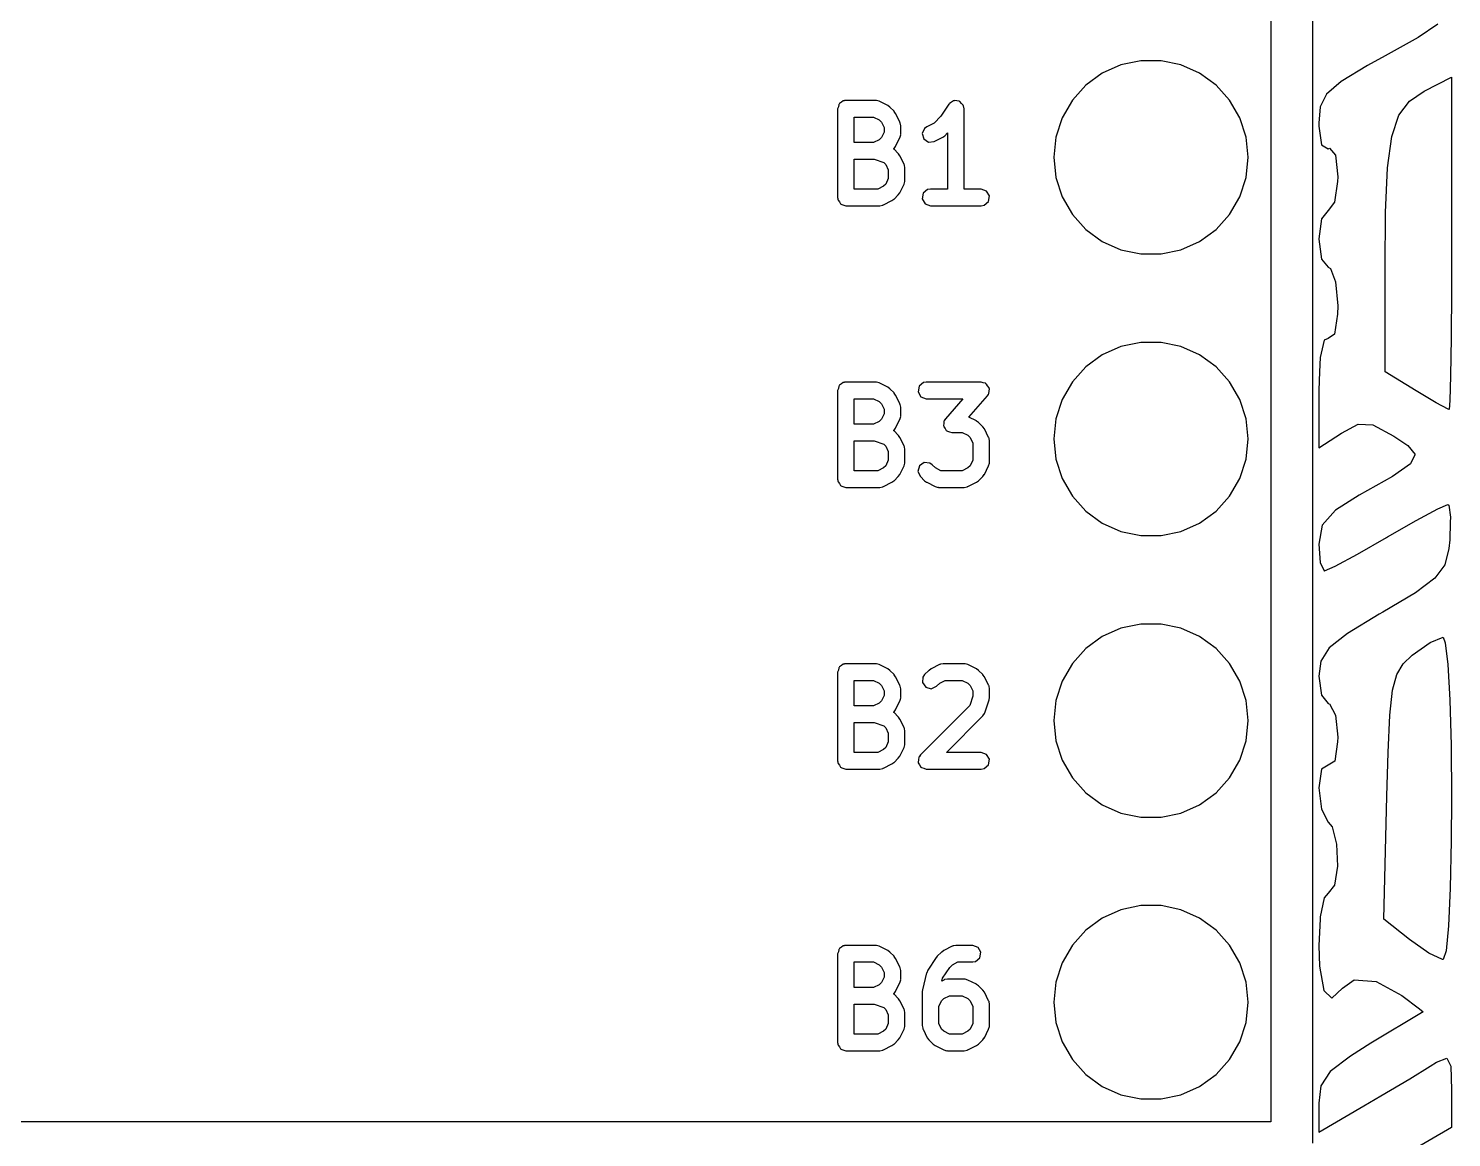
# Model space of a CAD drawing. Header units: millimetres. Extents: x 48 to 497, y 27 to 150.
# Drawn here: x 73.86 to 86.69, y 102.99 to 112.99 of the extents above; entities that cross this region are included whole.
import ezdxf

# ---------------------------------------------------------------- set-up
doc = ezdxf.new("R2010")
doc.units = ezdxf.units.MM
doc.layers.add('BLACK', color=20, linetype='Continuous')

msp = doc.modelspace()

# ---------------------------------------------------------------- linework, layer by layer
at = {"layer": 'BLACK', "linetype": 'Continuous'}
for p, q in [((85.436, 102.938), (85.436, 135.958)), ((85.055, 135.767), (85.055, 103.128)), ((86.563, 113.029), (86.385, 112.909)), ((86.385, 112.909), (86.087, 112.743)), ((83.705, 112.661), (83.537, 112.587)), ((83.884, 112.699), (83.705, 112.661)), ((84.067, 112.699), (83.884, 112.699)), ((84.246, 112.661), (84.067, 112.699)), ((84.414, 112.587), (84.246, 112.661)), ((85.928, 112.656), (85.689, 112.512)), ((86.087, 112.743), (85.928, 112.656)), ((83.537, 112.587), (83.389, 112.479)), ((84.562, 112.479), (84.414, 112.587)), ((85.689, 112.512), (85.557, 112.398)), ((86.44, 112.424), (86.685, 112.55)), ((86.685, 112.55), (86.685, 111.052)), ((83.389, 112.479), (83.267, 112.343)), ((84.685, 112.343), (84.562, 112.479)), ((85.557, 112.398), (85.501, 112.283)), ((86.307, 112.334), (86.44, 112.424)), ((81.158, 112.284), (81.151, 112.266)), ((81.151, 112.266), (81.151, 111.466)), ((81.161, 112.303), (81.158, 112.284)), ((81.166, 112.308), (81.161, 112.303)), ((81.169, 112.314), (81.166, 112.308)), ((81.186, 112.324), (81.169, 112.314)), ((81.2, 112.336), (81.186, 112.324)), ((81.21, 112.338), (81.2, 112.336)), ((81.213, 112.34), (81.21, 112.338)), ((81.216, 112.339), (81.213, 112.34)), ((81.226, 112.341), (81.216, 112.339)), ((81.493, 112.341), (81.226, 112.341)), ((81.497, 112.339), (81.493, 112.341)), ((81.501, 112.34), (81.497, 112.339)), ((81.526, 112.333), (81.501, 112.34)), ((81.603, 112.295), (81.526, 112.333)), ((81.604, 112.294), (81.603, 112.295)), ((81.622, 112.281), (81.604, 112.294)), ((81.66, 112.243), (81.622, 112.281)), ((82.154, 112.307), (82.082, 112.199)), ((82.158, 112.31), (82.154, 112.307)), ((82.159, 112.314), (82.158, 112.31)), ((82.178, 112.325), (82.159, 112.314)), ((82.196, 112.338), (82.178, 112.325)), ((82.2, 112.338), (82.196, 112.338)), ((82.204, 112.34), (82.2, 112.338)), ((82.225, 112.336), (82.204, 112.34)), ((82.247, 112.334), (82.225, 112.336)), ((82.25, 112.332), (82.247, 112.334)), ((82.254, 112.331), (82.25, 112.332)), ((82.268, 112.314), (82.254, 112.331)), ((82.284, 112.299), (82.268, 112.314)), ((82.284, 112.295), (82.284, 112.299)), ((82.287, 112.291), (82.284, 112.295)), ((82.292, 112.266), (82.287, 112.291)), ((82.292, 111.541), (82.292, 112.266)), ((83.267, 112.343), (83.175, 112.184)), ((84.776, 112.184), (84.685, 112.343)), ((85.501, 112.283), (85.489, 112.135)), ((86.211, 112.207), (86.307, 112.334)), ((81.301, 111.96), (81.301, 112.191)), ((81.301, 112.191), (81.475, 112.191)), ((81.475, 112.191), (81.525, 112.166)), ((81.525, 112.166), (81.545, 112.145)), ((81.545, 112.145), (81.57, 112.096)), ((81.661, 112.241), (81.66, 112.243)), ((81.674, 112.223), (81.661, 112.241)), ((81.712, 112.147), (81.674, 112.223)), ((81.713, 112.143), (81.712, 112.147)), ((81.716, 112.139), (81.713, 112.143)), ((81.72, 112.113), (81.716, 112.139)), ((82.02, 112.137), (81.954, 112.104)), ((82.082, 112.199), (82.02, 112.137)), ((83.175, 112.184), (83.118, 112.01)), ((84.833, 112.01), (84.776, 112.184)), ((85.489, 112.135), (85.489, 112.11)), ((86.147, 112.015), (86.211, 112.207)), ((81.545, 112.005), (81.525, 111.985)), ((81.57, 112.055), (81.545, 112.005)), ((81.57, 112.096), (81.57, 112.055)), ((81.674, 111.928), (81.712, 112.004)), ((81.712, 112.004), (81.72, 112.029)), ((81.719, 112.033), (81.72, 112.037)), ((81.72, 112.029), (81.719, 112.033)), ((81.72, 112.037), (81.72, 112.113)), ((81.934, 112.089), (81.913, 112.042)), ((81.913, 112.042), (81.928, 111.993)), ((81.954, 112.104), (81.934, 112.089)), ((82.022, 111.97), (82.098, 112.008)), ((82.098, 112.008), (82.116, 112.022)), ((82.116, 112.022), (82.117, 112.022)), ((82.117, 112.022), (82.142, 112.047)), ((82.142, 112.047), (82.142, 111.541)), ((83.118, 112.01), (83.099, 111.828)), ((84.852, 111.828), (84.833, 112.01)), ((85.489, 112.11), (85.514, 111.939)), ((86.109, 111.732), (86.147, 112.015)), ((81.475, 111.96), (81.301, 111.96)), ((81.525, 111.985), (81.475, 111.96)), ((81.655, 111.903), (81.66, 111.908)), ((81.66, 111.9), (81.655, 111.903)), ((81.66, 111.908), (81.673, 111.926)), ((81.698, 111.862), (81.66, 111.9)), ((81.673, 111.926), (81.674, 111.928)), ((81.928, 111.993), (81.971, 111.964)), ((81.971, 111.964), (82.022, 111.97)), ((85.514, 111.939), (85.574, 111.905)), ((85.574, 111.905), (85.585, 111.91)), ((85.585, 111.91), (85.639, 111.848)), ((81.301, 111.541), (81.301, 111.81)), ((81.301, 111.81), (81.481, 111.81)), ((81.481, 111.81), (81.567, 111.781)), ((81.567, 111.781), (81.584, 111.764)), ((81.584, 111.764), (81.608, 111.715)), ((81.699, 111.86), (81.698, 111.862)), ((81.712, 111.842), (81.699, 111.86)), ((81.75, 111.766), (81.712, 111.842)), ((81.751, 111.762), (81.75, 111.766)), ((81.754, 111.758), (81.751, 111.762)), ((81.758, 111.732), (81.754, 111.758)), ((83.099, 111.828), (83.118, 111.646)), ((84.833, 111.646), (84.852, 111.828)), ((85.639, 111.848), (85.659, 111.653)), ((81.608, 111.636), (81.584, 111.586)), ((81.608, 111.715), (81.608, 111.636)), ((81.757, 111.614), (81.758, 111.618)), ((81.758, 111.61), (81.757, 111.614)), ((81.758, 111.618), (81.758, 111.732)), ((83.118, 111.646), (83.175, 111.471)), ((84.776, 111.471), (84.833, 111.646)), ((85.659, 111.653), (85.658, 111.609)), ((86.091, 111.329), (86.109, 111.732)), ((81.513, 111.541), (81.301, 111.541)), ((81.563, 111.566), (81.513, 111.541)), ((81.584, 111.586), (81.563, 111.566)), ((81.66, 111.451), (81.698, 111.489)), ((81.698, 111.489), (81.711, 111.507)), ((81.711, 111.507), (81.712, 111.508)), ((81.712, 111.508), (81.75, 111.585)), ((81.75, 111.585), (81.758, 111.61)), ((81.923, 111.503), (81.914, 111.453)), ((81.962, 111.536), (81.923, 111.503)), ((81.988, 111.541), (81.962, 111.536)), ((82.142, 111.541), (81.988, 111.541)), ((82.445, 111.541), (82.292, 111.541)), ((82.493, 111.523), (82.445, 111.541)), ((82.519, 111.479), (82.493, 111.523)), ((85.658, 111.609), (85.63, 111.424)), ((81.151, 111.466), (81.153, 111.456)), ((81.153, 111.456), (81.152, 111.453)), ((81.152, 111.453), (81.154, 111.45)), ((81.154, 111.45), (81.156, 111.44)), ((81.156, 111.44), (81.168, 111.425)), ((81.168, 111.425), (81.178, 111.408)), ((81.178, 111.408), (81.184, 111.406)), ((81.184, 111.406), (81.189, 111.401)), ((81.189, 111.401), (81.208, 111.397)), ((81.208, 111.397), (81.226, 111.391)), ((81.226, 111.391), (81.531, 111.391)), ((81.531, 111.391), (81.557, 111.395)), ((81.557, 111.395), (81.56, 111.398)), ((81.56, 111.398), (81.564, 111.399)), ((81.564, 111.399), (81.641, 111.437)), ((81.641, 111.437), (81.659, 111.45)), ((81.659, 111.45), (81.66, 111.451)), ((81.914, 111.453), (81.94, 111.408)), ((81.94, 111.408), (81.988, 111.391)), ((81.988, 111.391), (82.445, 111.391)), ((82.445, 111.391), (82.471, 111.395)), ((82.471, 111.395), (82.51, 111.428)), ((82.51, 111.428), (82.519, 111.479)), ((83.175, 111.471), (83.267, 111.313)), ((84.685, 111.313), (84.776, 111.471)), ((85.63, 111.424), (85.574, 111.349)), ((83.267, 111.313), (83.389, 111.177)), ((84.562, 111.177), (84.685, 111.313)), ((85.513, 111.272), (85.488, 111.092)), ((85.573, 111.349), (85.513, 111.272)), ((85.574, 111.349), (85.573, 111.349)), ((86.087, 110.824), (86.091, 111.329)), ((83.389, 111.177), (83.537, 111.069)), ((84.414, 111.069), (84.562, 111.177)), ((83.537, 111.069), (83.705, 110.994)), ((83.705, 110.994), (83.884, 110.956)), ((84.067, 110.956), (84.246, 110.994)), ((84.246, 110.994), (84.414, 111.069)), ((85.488, 111.092), (85.488, 111.089)), ((85.488, 111.089), (85.514, 110.91)), ((86.685, 111.052), (86.685, 111.049)), ((86.685, 111.049), (86.685, 110.629)), ((83.884, 110.956), (84.067, 110.956)), ((85.514, 110.91), (85.574, 110.836)), ((85.574, 110.836), (85.594, 110.826)), ((85.594, 110.826), (85.64, 110.705)), ((86.087, 109.892), (86.087, 110.824)), ((85.64, 110.705), (85.659, 110.488)), ((86.685, 110.629), (86.682, 110.199)), ((85.659, 110.488), (85.658, 110.413)), ((85.658, 110.413), (85.63, 110.233)), ((85.63, 110.233), (85.574, 110.194)), ((83.705, 110.121), (83.537, 110.047)), ((83.884, 110.159), (83.705, 110.121)), ((84.067, 110.159), (83.884, 110.159)), ((84.246, 110.121), (84.067, 110.159)), ((84.414, 110.047), (84.246, 110.121)), ((85.536, 110.178), (85.501, 110.022)), ((85.574, 110.194), (85.536, 110.178)), ((86.682, 110.199), (86.677, 109.858)), ((83.537, 110.047), (83.389, 109.939)), ((84.562, 109.939), (84.414, 110.047)), ((85.501, 110.022), (85.495, 109.892)), ((83.389, 109.939), (83.267, 109.803)), ((84.685, 109.803), (84.562, 109.939)), ((85.495, 109.892), (85.488, 109.727)), ((86.365, 109.723), (86.087, 109.892)), ((86.677, 109.858), (86.671, 109.634)), ((81.158, 109.744), (81.151, 109.726)), ((81.151, 109.726), (81.151, 108.926)), ((81.161, 109.763), (81.158, 109.744)), ((81.166, 109.768), (81.161, 109.763)), ((81.169, 109.774), (81.166, 109.768)), ((81.186, 109.784), (81.169, 109.774)), ((81.2, 109.796), (81.186, 109.784)), ((81.21, 109.798), (81.2, 109.796)), ((81.213, 109.8), (81.21, 109.798)), ((81.216, 109.799), (81.213, 109.8)), ((81.226, 109.801), (81.216, 109.799)), ((81.493, 109.801), (81.226, 109.801)), ((81.497, 109.799), (81.493, 109.801)), ((81.501, 109.8), (81.497, 109.799)), ((81.526, 109.793), (81.501, 109.8)), ((81.603, 109.755), (81.526, 109.793)), ((81.604, 109.754), (81.603, 109.755)), ((81.622, 109.741), (81.604, 109.754)), ((81.66, 109.703), (81.622, 109.741)), ((81.661, 109.701), (81.66, 109.703)), ((81.674, 109.683), (81.661, 109.701)), ((81.885, 109.763), (81.876, 109.713)), ((81.876, 109.713), (81.902, 109.668)), ((81.924, 109.796), (81.885, 109.763)), ((81.95, 109.801), (81.924, 109.796)), ((82.445, 109.801), (81.95, 109.801)), ((82.464, 109.794), (82.445, 109.801)), ((82.484, 109.79), (82.464, 109.794)), ((82.488, 109.785), (82.484, 109.79)), ((82.493, 109.783), (82.488, 109.785)), ((82.503, 109.766), (82.493, 109.783)), ((82.516, 109.75), (82.503, 109.766)), ((82.507, 109.686), (82.51, 109.688)), ((82.51, 109.688), (82.511, 109.691)), ((82.511, 109.691), (82.515, 109.699)), ((82.515, 109.699), (82.516, 109.719)), ((82.516, 109.744), (82.516, 109.75)), ((82.519, 109.739), (82.516, 109.744)), ((82.516, 109.719), (82.519, 109.739)), ((83.267, 109.803), (83.175, 109.644)), ((84.776, 109.644), (84.685, 109.803)), ((85.488, 109.727), (85.488, 109.207)), ((86.548, 109.614), (86.365, 109.723)), ((81.301, 109.42), (81.301, 109.651)), ((81.301, 109.651), (81.475, 109.651)), ((81.475, 109.651), (81.525, 109.626)), ((81.525, 109.626), (81.545, 109.605)), ((81.545, 109.605), (81.57, 109.556)), ((81.712, 109.607), (81.674, 109.683)), ((81.713, 109.603), (81.712, 109.607)), ((81.716, 109.599), (81.713, 109.603)), ((81.72, 109.573), (81.716, 109.599)), ((81.72, 109.497), (81.72, 109.573)), ((81.902, 109.668), (81.95, 109.651)), ((81.95, 109.651), (82.28, 109.651)), ((82.28, 109.651), (82.122, 109.47)), ((82.334, 109.484), (82.502, 109.676)), ((82.502, 109.676), (82.507, 109.686)), ((83.175, 109.644), (83.118, 109.47)), ((84.833, 109.47), (84.776, 109.644)), ((86.656, 109.556), (86.548, 109.614)), ((86.671, 109.634), (86.664, 109.553)), ((81.525, 109.445), (81.475, 109.42)), ((81.545, 109.465), (81.525, 109.445)), ((81.57, 109.515), (81.545, 109.465)), ((81.57, 109.556), (81.57, 109.515)), ((81.674, 109.388), (81.712, 109.464)), ((81.712, 109.464), (81.72, 109.489)), ((81.719, 109.493), (81.72, 109.497)), ((81.72, 109.489), (81.719, 109.493)), ((82.109, 109.448), (82.108, 109.428)), ((82.113, 109.455), (82.109, 109.448)), ((82.114, 109.459), (82.113, 109.455)), ((82.116, 109.461), (82.114, 109.459)), ((82.122, 109.47), (82.116, 109.461)), ((82.403, 109.45), (82.334, 109.484)), ((82.404, 109.449), (82.403, 109.45)), ((82.422, 109.436), (82.404, 109.449)), ((82.46, 109.398), (82.422, 109.436)), ((83.118, 109.47), (83.099, 109.288)), ((84.852, 109.288), (84.833, 109.47)), ((86.664, 109.553), (86.656, 109.556)), ((81.475, 109.42), (81.301, 109.42)), ((81.655, 109.363), (81.66, 109.368)), ((81.66, 109.36), (81.655, 109.363)), ((81.66, 109.368), (81.673, 109.386)), ((81.698, 109.322), (81.66, 109.36)), ((81.673, 109.386), (81.674, 109.388)), ((81.699, 109.32), (81.698, 109.322)), ((81.712, 109.302), (81.699, 109.32)), ((82.108, 109.428), (82.105, 109.408)), ((82.105, 109.408), (82.108, 109.403)), ((82.108, 109.403), (82.108, 109.397)), ((82.108, 109.397), (82.12, 109.381)), ((82.12, 109.381), (82.13, 109.364)), ((82.13, 109.364), (82.136, 109.362)), ((82.136, 109.362), (82.14, 109.357)), ((82.14, 109.357), (82.16, 109.353)), ((82.16, 109.353), (82.179, 109.346)), ((82.179, 109.346), (82.275, 109.346)), ((82.275, 109.346), (82.325, 109.321)), ((82.325, 109.321), (82.345, 109.3)), ((82.461, 109.396), (82.46, 109.398)), ((82.474, 109.378), (82.461, 109.396)), ((82.512, 109.302), (82.474, 109.378)), ((85.488, 109.207), (85.693, 109.341)), ((85.693, 109.341), (85.845, 109.422)), ((85.845, 109.422), (85.976, 109.414)), ((85.976, 109.414), (86.166, 109.313)), ((86.166, 109.313), (86.292, 109.23)), ((81.301, 109.001), (81.301, 109.27)), ((81.301, 109.27), (81.481, 109.27)), ((81.481, 109.27), (81.567, 109.241)), ((81.567, 109.241), (81.584, 109.224)), ((81.584, 109.224), (81.608, 109.175)), ((81.608, 109.175), (81.608, 109.096)), ((81.75, 109.226), (81.712, 109.302)), ((81.751, 109.222), (81.75, 109.226)), ((81.754, 109.218), (81.751, 109.222)), ((81.758, 109.192), (81.754, 109.218)), ((81.758, 109.078), (81.758, 109.192)), ((82.345, 109.3), (82.37, 109.251)), ((82.37, 109.251), (82.37, 109.096)), ((82.513, 109.298), (82.512, 109.302)), ((82.516, 109.294), (82.513, 109.298)), ((82.52, 109.269), (82.516, 109.294)), ((82.52, 109.078), (82.52, 109.269)), ((83.099, 109.288), (83.118, 109.106)), ((84.833, 109.106), (84.852, 109.288)), ((86.292, 109.23), (86.357, 109.149)), ((81.608, 109.096), (81.584, 109.046)), ((81.75, 109.045), (81.758, 109.07)), ((81.757, 109.074), (81.758, 109.078)), ((81.758, 109.07), (81.757, 109.074)), ((81.931, 109.074), (81.889, 109.045)), ((81.982, 109.07), (81.931, 109.074)), ((82.003, 109.055), (81.982, 109.07)), ((82.032, 109.026), (82.003, 109.055)), ((82.37, 109.096), (82.345, 109.046)), ((82.512, 109.045), (82.52, 109.07)), ((82.519, 109.074), (82.52, 109.078)), ((82.52, 109.07), (82.519, 109.074)), ((83.118, 109.106), (83.175, 108.931)), ((84.776, 108.931), (84.833, 109.106)), ((86.315, 109.064), (86.152, 108.95)), ((86.355, 109.144), (86.315, 109.064)), ((86.357, 109.149), (86.355, 109.144)), ((81.151, 108.926), (81.153, 108.916)), ((81.513, 109.001), (81.301, 109.001)), ((81.563, 109.026), (81.513, 109.001)), ((81.584, 109.046), (81.563, 109.026)), ((81.66, 108.911), (81.698, 108.949)), ((81.698, 108.949), (81.711, 108.967)), ((81.711, 108.967), (81.712, 108.968)), ((81.712, 108.968), (81.75, 109.045)), ((81.889, 109.045), (81.875, 108.995)), ((81.875, 108.995), (81.897, 108.949)), ((81.897, 108.949), (81.935, 108.911)), ((82.082, 109.001), (82.032, 109.026)), ((82.275, 109.001), (82.082, 109.001)), ((82.325, 109.026), (82.275, 109.001)), ((82.345, 109.046), (82.325, 109.026)), ((82.422, 108.911), (82.46, 108.949)), ((82.46, 108.949), (82.473, 108.967)), ((82.473, 108.967), (82.474, 108.968)), ((82.474, 108.968), (82.512, 109.045)), ((83.175, 108.931), (83.267, 108.773)), ((84.685, 108.773), (84.776, 108.931)), ((86.152, 108.95), (85.852, 108.78)), ((81.153, 108.916), (81.152, 108.913)), ((81.152, 108.913), (81.154, 108.91)), ((81.154, 108.91), (81.156, 108.9)), ((81.156, 108.9), (81.168, 108.885)), ((81.168, 108.885), (81.178, 108.868)), ((81.178, 108.868), (81.184, 108.866)), ((81.184, 108.866), (81.189, 108.861)), ((81.189, 108.861), (81.208, 108.857)), ((81.208, 108.857), (81.226, 108.851)), ((81.226, 108.851), (81.531, 108.851)), ((81.531, 108.851), (81.557, 108.855)), ((81.557, 108.855), (81.56, 108.858)), ((81.56, 108.858), (81.564, 108.859)), ((81.564, 108.859), (81.641, 108.897)), ((81.641, 108.897), (81.659, 108.91)), ((81.659, 108.91), (81.66, 108.911)), ((81.935, 108.911), (81.953, 108.898)), ((81.953, 108.898), (81.954, 108.897)), ((81.954, 108.897), (82.031, 108.859)), ((82.031, 108.859), (82.056, 108.851)), ((82.056, 108.851), (82.06, 108.852)), ((82.06, 108.852), (82.064, 108.851)), ((82.064, 108.851), (82.293, 108.851)), ((82.293, 108.851), (82.318, 108.855)), ((82.318, 108.855), (82.322, 108.858)), ((82.322, 108.858), (82.326, 108.859)), ((82.326, 108.859), (82.403, 108.897)), ((82.403, 108.897), (82.421, 108.91)), ((82.421, 108.91), (82.422, 108.911)), ((83.267, 108.773), (83.389, 108.637)), ((84.562, 108.637), (84.685, 108.773)), ((85.852, 108.78), (85.639, 108.647)), ((86.562, 108.657), (86.652, 108.698)), ((86.652, 108.698), (86.66, 108.692)), ((86.66, 108.692), (86.676, 108.583)), ((83.389, 108.637), (83.537, 108.529)), ((84.414, 108.529), (84.562, 108.637)), ((85.639, 108.647), (85.519, 108.51)), ((86.108, 108.404), (86.367, 108.552)), ((86.367, 108.552), (86.562, 108.657)), ((86.674, 108.537), (86.669, 108.377)), ((86.676, 108.583), (86.674, 108.537)), ((83.537, 108.529), (83.705, 108.454)), ((83.705, 108.454), (83.884, 108.416)), ((83.884, 108.416), (84.067, 108.416)), ((84.067, 108.416), (84.246, 108.454)), ((84.246, 108.454), (84.414, 108.529)), ((85.519, 108.51), (85.488, 108.34)), ((85.488, 108.34), (85.502, 108.173)), ((85.837, 108.249), (86.098, 108.398)), ((86.098, 108.398), (86.108, 108.404)), ((86.661, 108.301), (86.624, 108.153)), ((86.669, 108.377), (86.661, 108.301)), ((85.502, 108.173), (85.538, 108.099)), ((85.636, 108.142), (85.837, 108.249)), ((86.624, 108.153), (86.534, 108.031)), ((85.538, 108.099), (85.539, 108.099)), ((85.539, 108.099), (85.636, 108.142)), ((86.534, 108.031), (86.359, 107.901)), ((86.359, 107.901), (86.065, 107.726)), ((86.032, 107.707), (85.748, 107.534)), ((86.065, 107.726), (86.032, 107.707)), ((83.537, 107.507), (83.389, 107.399)), ((83.705, 107.581), (83.537, 107.507)), ((83.884, 107.619), (83.705, 107.581)), ((84.067, 107.619), (83.884, 107.619)), ((84.246, 107.581), (84.067, 107.619)), ((84.414, 107.507), (84.246, 107.581)), ((84.562, 107.399), (84.414, 107.507)), ((85.748, 107.534), (85.583, 107.403)), ((83.389, 107.399), (83.267, 107.263)), ((84.685, 107.263), (84.562, 107.399)), ((85.583, 107.403), (85.507, 107.285)), ((86.331, 107.337), (86.494, 107.451)), ((86.494, 107.451), (86.609, 107.5)), ((86.609, 107.5), (86.629, 107.449)), ((86.629, 107.449), (86.652, 107.253)), ((81.2, 107.256), (81.186, 107.244)), ((81.21, 107.258), (81.2, 107.256)), ((81.213, 107.26), (81.21, 107.258)), ((81.216, 107.259), (81.213, 107.26)), ((81.226, 107.261), (81.216, 107.259)), ((81.493, 107.261), (81.226, 107.261)), ((81.497, 107.259), (81.493, 107.261)), ((81.501, 107.26), (81.497, 107.259)), ((81.526, 107.253), (81.501, 107.26)), ((81.603, 107.215), (81.526, 107.253)), ((82.069, 107.253), (81.993, 107.215)), ((82.073, 107.253), (82.069, 107.253)), ((82.077, 107.256), (82.073, 107.253)), ((82.102, 107.261), (82.077, 107.256)), ((82.293, 107.261), (82.102, 107.261)), ((82.297, 107.259), (82.293, 107.261)), ((82.301, 107.26), (82.297, 107.259)), ((82.326, 107.253), (82.301, 107.26)), ((82.403, 107.215), (82.326, 107.253)), ((83.267, 107.263), (83.175, 107.104)), ((84.776, 107.104), (84.685, 107.263)), ((85.507, 107.285), (85.488, 107.148)), ((86.191, 107.165), (86.248, 107.26)), ((86.248, 107.26), (86.331, 107.337)), ((86.652, 107.253), (86.669, 106.935)), ((81.158, 107.204), (81.151, 107.186)), ((81.151, 107.186), (81.151, 106.386)), ((81.161, 107.223), (81.158, 107.204)), ((81.166, 107.228), (81.161, 107.223)), ((81.169, 107.234), (81.166, 107.228)), ((81.186, 107.244), (81.169, 107.234)), ((81.604, 107.214), (81.603, 107.215)), ((81.622, 107.201), (81.604, 107.214)), ((81.66, 107.163), (81.622, 107.201)), ((81.661, 107.161), (81.66, 107.163)), ((81.674, 107.143), (81.661, 107.161)), ((81.712, 107.067), (81.674, 107.143)), ((81.92, 107.141), (81.916, 107.09)), ((81.935, 107.163), (81.92, 107.141)), ((81.973, 107.201), (81.935, 107.163)), ((81.975, 107.201), (81.973, 107.201)), ((81.993, 107.215), (81.975, 107.201)), ((82.404, 107.214), (82.403, 107.215)), ((82.422, 107.201), (82.404, 107.214)), ((82.46, 107.163), (82.422, 107.201)), ((82.461, 107.161), (82.46, 107.163)), ((82.474, 107.143), (82.461, 107.161)), ((82.512, 107.067), (82.474, 107.143)), ((85.488, 107.148), (85.513, 106.976)), ((86.153, 107.021), (86.191, 107.165)), ((81.301, 106.88), (81.301, 107.111)), ((81.301, 107.111), (81.475, 107.111)), ((81.475, 107.111), (81.525, 107.086)), ((81.525, 107.086), (81.545, 107.065)), ((81.545, 107.065), (81.57, 107.016)), ((81.57, 107.016), (81.57, 106.975)), ((81.713, 107.063), (81.712, 107.067)), ((81.716, 107.059), (81.713, 107.063)), ((81.72, 107.033), (81.716, 107.059)), ((81.72, 106.957), (81.72, 107.033)), ((81.916, 107.09), (81.945, 107.048)), ((81.945, 107.048), (81.995, 107.035)), ((81.995, 107.035), (82.041, 107.057)), ((82.041, 107.057), (82.071, 107.086)), ((82.071, 107.086), (82.12, 107.111)), ((82.12, 107.111), (82.275, 107.111)), ((82.275, 107.111), (82.325, 107.086)), ((82.325, 107.086), (82.345, 107.065)), ((82.345, 107.065), (82.37, 107.016)), ((82.37, 107.016), (82.37, 106.969)), ((82.513, 107.063), (82.512, 107.067)), ((82.516, 107.059), (82.513, 107.063)), ((82.52, 107.033), (82.516, 107.059)), ((82.52, 106.957), (82.52, 107.033)), ((83.175, 107.104), (83.118, 106.93)), ((84.833, 106.93), (84.776, 107.104)), ((86.128, 106.796), (86.153, 107.021)), ((81.475, 106.88), (81.301, 106.88)), ((81.525, 106.905), (81.475, 106.88)), ((81.545, 106.925), (81.525, 106.905)), ((81.57, 106.975), (81.545, 106.925)), ((81.674, 106.848), (81.712, 106.924)), ((81.712, 106.924), (81.72, 106.949)), ((81.719, 106.953), (81.72, 106.957)), ((81.72, 106.949), (81.719, 106.953)), ((82.342, 106.883), (81.897, 106.439)), ((82.37, 106.969), (82.342, 106.883)), ((82.478, 106.819), (82.516, 106.934)), ((82.516, 106.934), (82.52, 106.956)), ((82.52, 106.956), (82.52, 106.957)), ((83.118, 106.93), (83.099, 106.748)), ((84.852, 106.748), (84.833, 106.93)), ((85.513, 106.976), (85.574, 106.902)), ((85.574, 106.902), (85.586, 106.898)), ((85.586, 106.898), (85.638, 106.797)), ((86.669, 106.935), (86.681, 106.523)), ((81.655, 106.823), (81.66, 106.828)), ((81.66, 106.82), (81.655, 106.823)), ((81.66, 106.828), (81.673, 106.846)), ((81.698, 106.782), (81.66, 106.82)), ((81.673, 106.846), (81.674, 106.848)), ((81.699, 106.78), (81.698, 106.782)), ((81.712, 106.762), (81.699, 106.78)), ((81.75, 106.686), (81.712, 106.762)), ((82.131, 106.461), (82.46, 106.79)), ((82.46, 106.79), (82.475, 106.811)), ((82.475, 106.816), (82.478, 106.819)), ((82.475, 106.811), (82.475, 106.816)), ((83.099, 106.748), (83.118, 106.566)), ((84.833, 106.566), (84.852, 106.748)), ((85.638, 106.797), (85.659, 106.597)), ((86.113, 106.459), (86.128, 106.796)), ((81.301, 106.461), (81.301, 106.73)), ((81.301, 106.73), (81.481, 106.73)), ((81.481, 106.73), (81.567, 106.701)), ((81.567, 106.701), (81.584, 106.684)), ((81.584, 106.684), (81.608, 106.635)), ((81.608, 106.635), (81.608, 106.556)), ((81.751, 106.682), (81.75, 106.686)), ((81.754, 106.678), (81.751, 106.682)), ((81.758, 106.652), (81.754, 106.678)), ((81.758, 106.538), (81.758, 106.652)), ((81.563, 106.486), (81.513, 106.461)), ((81.584, 106.506), (81.563, 106.486)), ((81.608, 106.556), (81.584, 106.506)), ((81.712, 106.428), (81.75, 106.505)), ((81.75, 106.505), (81.758, 106.53)), ((81.757, 106.534), (81.758, 106.538)), ((81.758, 106.53), (81.757, 106.534)), ((83.118, 106.566), (83.175, 106.391)), ((84.776, 106.391), (84.833, 106.566)), ((85.658, 106.556), (85.632, 106.382)), ((85.659, 106.597), (85.658, 106.556)), ((86.681, 106.523), (86.685, 106.046)), ((81.151, 106.386), (81.153, 106.376)), ((81.153, 106.376), (81.152, 106.373)), ((81.152, 106.373), (81.154, 106.37)), ((81.154, 106.37), (81.156, 106.36)), ((81.156, 106.36), (81.168, 106.345)), ((81.513, 106.461), (81.301, 106.461)), ((81.564, 106.319), (81.641, 106.357)), ((81.641, 106.357), (81.659, 106.37)), ((81.659, 106.37), (81.66, 106.371)), ((81.66, 106.371), (81.698, 106.409)), ((81.698, 106.409), (81.711, 106.427)), ((81.711, 106.427), (81.712, 106.428)), ((81.88, 106.395), (81.876, 106.373)), ((81.876, 106.373), (81.878, 106.37)), ((81.878, 106.37), (81.877, 106.366)), ((81.877, 106.366), (81.89, 106.348)), ((81.882, 106.418), (81.88, 106.395)), ((81.885, 106.421), (81.882, 106.418)), ((81.888, 106.425), (81.885, 106.423)), ((81.885, 106.423), (81.885, 106.421)), ((81.897, 106.439), (81.888, 106.425)), ((82.445, 106.461), (82.131, 106.461)), ((82.493, 106.443), (82.445, 106.461)), ((82.519, 106.399), (82.493, 106.443)), ((82.51, 106.348), (82.519, 106.399)), ((83.175, 106.391), (83.267, 106.233)), ((84.685, 106.233), (84.776, 106.391)), ((85.632, 106.382), (85.574, 106.346)), ((86.102, 106.065), (86.113, 106.459)), ((81.168, 106.345), (81.178, 106.328)), ((81.178, 106.328), (81.184, 106.326)), ((81.184, 106.326), (81.189, 106.321)), ((81.189, 106.321), (81.208, 106.317)), ((81.208, 106.317), (81.226, 106.311)), ((81.226, 106.311), (81.531, 106.311)), ((81.531, 106.311), (81.557, 106.315)), ((81.557, 106.315), (81.56, 106.318)), ((81.56, 106.318), (81.564, 106.319)), ((81.89, 106.348), (81.902, 106.328)), ((81.902, 106.328), (81.905, 106.327)), ((81.905, 106.327), (81.907, 106.324)), ((81.907, 106.324), (81.929, 106.319)), ((81.929, 106.319), (81.95, 106.311)), ((81.95, 106.311), (82.445, 106.311)), ((82.445, 106.311), (82.471, 106.315)), ((82.471, 106.315), (82.51, 106.348)), ((83.267, 106.233), (83.389, 106.097)), ((84.562, 106.097), (84.685, 106.233)), ((85.512, 106.31), (85.488, 106.142)), ((85.572, 106.347), (85.512, 106.31)), ((85.574, 106.346), (85.572, 106.347)), ((83.389, 106.097), (83.537, 105.989)), ((84.414, 105.989), (84.562, 106.097)), ((85.488, 106.142), (85.512, 105.948)), ((83.537, 105.989), (83.705, 105.914)), ((84.246, 105.914), (84.414, 105.989)), ((86.074, 104.957), (86.102, 106.065)), ((86.685, 106.046), (86.683, 105.665)), ((83.705, 105.914), (83.884, 105.876)), ((83.884, 105.876), (84.067, 105.876)), ((84.067, 105.876), (84.246, 105.914)), ((85.512, 105.948), (85.574, 105.833)), ((85.574, 105.833), (85.608, 105.79)), ((85.608, 105.79), (85.648, 105.633)), ((85.648, 105.633), (85.656, 105.434)), ((86.683, 105.665), (86.673, 105.237)), ((85.656, 105.434), (85.631, 105.263)), ((85.631, 105.263), (85.574, 105.191)), ((86.673, 105.237), (86.657, 104.898)), ((83.884, 105.079), (83.705, 105.041)), ((84.067, 105.079), (83.884, 105.079)), ((84.246, 105.041), (84.067, 105.079)), ((85.538, 105.149), (85.502, 104.978)), ((85.574, 105.191), (85.538, 105.149)), ((83.537, 104.967), (83.389, 104.859)), ((83.705, 105.041), (83.537, 104.967)), ((84.414, 104.967), (84.246, 105.041)), ((84.562, 104.859), (84.414, 104.967)), ((85.501, 104.957), (85.488, 104.721)), ((85.502, 104.978), (85.501, 104.957)), ((86.306, 104.775), (86.074, 104.957)), ((83.389, 104.859), (83.267, 104.723)), ((84.685, 104.723), (84.562, 104.859)), ((86.657, 104.898), (86.636, 104.673)), ((81.166, 104.688), (81.161, 104.683)), ((81.169, 104.694), (81.166, 104.688)), ((81.186, 104.704), (81.169, 104.694)), ((81.2, 104.716), (81.186, 104.704)), ((81.21, 104.718), (81.2, 104.716)), ((81.213, 104.72), (81.21, 104.718)), ((81.216, 104.719), (81.213, 104.72)), ((81.226, 104.721), (81.216, 104.719)), ((81.493, 104.721), (81.226, 104.721)), ((81.497, 104.719), (81.493, 104.721)), ((81.501, 104.72), (81.497, 104.719)), ((81.526, 104.713), (81.501, 104.72)), ((81.603, 104.675), (81.526, 104.713)), ((82.183, 104.713), (82.107, 104.675)), ((82.188, 104.713), (82.183, 104.713)), ((82.191, 104.716), (82.188, 104.713)), ((82.217, 104.721), (82.191, 104.716)), ((82.369, 104.721), (82.217, 104.721)), ((82.417, 104.703), (82.369, 104.721)), ((82.443, 104.659), (82.417, 104.703)), ((83.267, 104.723), (83.175, 104.564)), ((84.776, 104.564), (84.685, 104.723)), ((85.488, 104.721), (85.495, 104.533)), ((86.482, 104.651), (86.306, 104.775)), ((81.158, 104.664), (81.151, 104.646)), ((81.151, 104.646), (81.151, 103.846)), ((81.161, 104.683), (81.158, 104.664)), ((81.301, 104.34), (81.301, 104.571)), ((81.301, 104.571), (81.475, 104.571)), ((81.475, 104.571), (81.525, 104.546)), ((81.604, 104.674), (81.603, 104.675)), ((81.622, 104.661), (81.604, 104.674)), ((81.66, 104.623), (81.622, 104.661)), ((81.661, 104.621), (81.66, 104.623)), ((81.674, 104.603), (81.661, 104.621)), ((81.712, 104.527), (81.674, 104.603)), ((82.04, 104.611), (81.964, 104.497)), ((82.043, 104.613), (82.04, 104.611)), ((82.049, 104.623), (82.043, 104.613)), ((82.087, 104.661), (82.049, 104.623)), ((82.089, 104.661), (82.087, 104.661)), ((82.107, 104.675), (82.089, 104.661)), ((82.185, 104.546), (82.234, 104.571)), ((82.234, 104.571), (82.369, 104.571)), ((82.369, 104.571), (82.395, 104.575)), ((82.395, 104.575), (82.434, 104.608)), ((82.434, 104.608), (82.443, 104.659)), ((83.175, 104.564), (83.118, 104.39)), ((84.833, 104.39), (84.776, 104.564)), ((86.604, 104.593), (86.482, 104.651)), ((86.611, 104.592), (86.604, 104.593)), ((86.636, 104.673), (86.611, 104.592)), ((81.525, 104.546), (81.545, 104.525)), ((81.545, 104.525), (81.57, 104.476)), ((81.57, 104.435), (81.545, 104.385)), ((81.57, 104.476), (81.57, 104.435)), ((81.713, 104.523), (81.712, 104.527)), ((81.716, 104.519), (81.713, 104.523)), ((81.72, 104.493), (81.716, 104.519)), ((81.72, 104.417), (81.72, 104.493)), ((81.953, 104.474), (81.915, 104.321)), ((81.954, 104.474), (81.953, 104.474)), ((81.964, 104.497), (81.954, 104.474)), ((82.096, 104.425), (82.161, 104.522)), ((82.161, 104.522), (82.185, 104.546)), ((85.495, 104.533), (85.534, 104.315)), ((81.475, 104.34), (81.301, 104.34)), ((81.525, 104.365), (81.475, 104.34)), ((81.545, 104.385), (81.525, 104.365)), ((81.66, 104.288), (81.673, 104.306)), ((81.673, 104.306), (81.674, 104.308)), ((81.674, 104.308), (81.712, 104.384)), ((81.712, 104.384), (81.72, 104.409)), ((81.719, 104.413), (81.72, 104.417)), ((81.72, 104.409), (81.719, 104.413)), ((81.914, 104.306), (81.913, 104.303)), ((81.913, 104.303), (81.913, 103.998)), ((81.915, 104.321), (81.914, 104.306)), ((82.089, 104.399), (82.096, 104.425)), ((82.107, 104.408), (82.089, 104.399)), ((82.111, 104.409), (82.107, 104.408)), ((82.115, 104.412), (82.111, 104.409)), ((82.14, 104.416), (82.115, 104.412)), ((82.293, 104.416), (82.14, 104.416)), ((82.297, 104.415), (82.293, 104.416)), ((82.301, 104.416), (82.297, 104.415)), ((82.326, 104.408), (82.301, 104.416)), ((82.403, 104.37), (82.326, 104.408)), ((82.404, 104.369), (82.403, 104.37)), ((82.422, 104.356), (82.404, 104.369)), ((82.46, 104.318), (82.422, 104.356)), ((82.461, 104.316), (82.46, 104.318)), ((82.474, 104.298), (82.461, 104.316)), ((83.118, 104.39), (83.099, 104.208)), ((84.852, 104.208), (84.833, 104.39)), ((85.534, 104.315), (85.606, 104.246)), ((85.606, 104.246), (85.702, 104.336)), ((85.702, 104.336), (85.806, 104.409)), ((85.806, 104.409), (86.006, 104.394)), ((86.006, 104.394), (86.237, 104.269)), ((81.301, 103.921), (81.301, 104.19)), ((81.301, 104.19), (81.481, 104.19)), ((81.481, 104.19), (81.567, 104.161)), ((81.655, 104.283), (81.66, 104.288)), ((81.66, 104.28), (81.655, 104.283)), ((81.698, 104.242), (81.66, 104.28)), ((81.699, 104.24), (81.698, 104.242)), ((81.712, 104.222), (81.699, 104.24)), ((81.75, 104.146), (81.712, 104.222)), ((82.063, 104.171), (82.088, 104.22)), ((82.088, 104.22), (82.109, 104.241)), ((82.109, 104.241), (82.158, 104.266)), ((82.158, 104.266), (82.275, 104.266)), ((82.275, 104.266), (82.325, 104.241)), ((82.325, 104.241), (82.345, 104.22)), ((82.345, 104.22), (82.37, 104.171)), ((82.512, 104.222), (82.474, 104.298)), ((82.513, 104.218), (82.512, 104.222)), ((82.516, 104.214), (82.513, 104.218)), ((82.52, 104.189), (82.516, 104.214)), ((82.52, 103.998), (82.52, 104.189)), ((83.099, 104.208), (83.118, 104.026)), ((84.833, 104.026), (84.852, 104.208)), ((86.237, 104.269), (86.395, 104.148)), ((81.567, 104.161), (81.584, 104.144)), ((81.584, 104.144), (81.608, 104.095)), ((81.608, 104.095), (81.608, 104.016)), ((81.751, 104.142), (81.75, 104.146)), ((81.754, 104.138), (81.751, 104.142)), ((81.758, 104.112), (81.754, 104.138)), ((81.758, 103.998), (81.758, 104.112)), ((82.063, 104.016), (82.063, 104.171)), ((82.37, 104.171), (82.37, 104.016)), ((86.43, 104.12), (85.959, 103.838)), ((86.395, 104.148), (86.43, 104.12)), ((81.513, 103.921), (81.301, 103.921)), ((81.563, 103.946), (81.513, 103.921)), ((81.584, 103.966), (81.563, 103.946)), ((81.608, 104.016), (81.584, 103.966)), ((81.712, 103.888), (81.75, 103.965)), ((81.75, 103.965), (81.758, 103.99)), ((81.757, 103.994), (81.758, 103.998)), ((81.758, 103.99), (81.757, 103.994)), ((81.913, 103.998), (81.918, 103.973)), ((81.918, 103.973), (81.92, 103.969)), ((81.92, 103.969), (81.921, 103.965)), ((81.921, 103.965), (81.959, 103.888)), ((82.088, 103.966), (82.063, 104.016)), ((82.109, 103.946), (82.088, 103.966)), ((82.158, 103.921), (82.109, 103.946)), ((82.275, 103.921), (82.158, 103.921)), ((82.325, 103.946), (82.275, 103.921)), ((82.345, 103.966), (82.325, 103.946)), ((82.37, 104.016), (82.345, 103.966)), ((82.474, 103.888), (82.512, 103.965)), ((82.512, 103.965), (82.52, 103.99)), ((82.519, 103.994), (82.52, 103.998)), ((82.52, 103.99), (82.519, 103.994)), ((83.118, 104.026), (83.175, 103.851)), ((84.776, 103.851), (84.833, 104.026)), ((81.151, 103.846), (81.153, 103.836)), ((81.153, 103.836), (81.152, 103.833)), ((81.152, 103.833), (81.154, 103.83)), ((81.154, 103.83), (81.156, 103.82)), ((81.156, 103.82), (81.168, 103.805)), ((81.168, 103.805), (81.178, 103.788)), ((81.178, 103.788), (81.184, 103.786)), ((81.564, 103.779), (81.641, 103.817)), ((81.641, 103.817), (81.659, 103.83)), ((81.659, 103.83), (81.66, 103.831)), ((81.66, 103.831), (81.698, 103.869)), ((81.698, 103.869), (81.711, 103.887)), ((81.711, 103.887), (81.712, 103.888)), ((81.959, 103.888), (81.972, 103.87)), ((81.972, 103.87), (81.973, 103.869)), ((81.973, 103.869), (82.011, 103.831)), ((82.011, 103.831), (82.03, 103.818)), ((82.03, 103.818), (82.031, 103.817)), ((82.031, 103.817), (82.107, 103.779)), ((82.326, 103.779), (82.403, 103.817)), ((82.403, 103.817), (82.421, 103.83)), ((82.421, 103.83), (82.422, 103.831)), ((82.422, 103.831), (82.46, 103.869)), ((82.46, 103.869), (82.473, 103.887)), ((82.473, 103.887), (82.474, 103.888)), ((83.175, 103.851), (83.267, 103.693)), ((84.685, 103.693), (84.776, 103.851)), ((85.959, 103.838), (85.773, 103.723)), ((81.184, 103.786), (81.189, 103.781)), ((81.189, 103.781), (81.208, 103.777)), ((81.208, 103.777), (81.226, 103.771)), ((81.226, 103.771), (81.531, 103.771)), ((81.531, 103.771), (81.557, 103.775)), ((81.557, 103.775), (81.56, 103.778)), ((81.56, 103.778), (81.564, 103.779)), ((82.107, 103.779), (82.132, 103.771)), ((82.132, 103.771), (82.136, 103.772)), ((82.136, 103.772), (82.14, 103.771)), ((82.14, 103.771), (82.293, 103.771)), ((82.293, 103.771), (82.318, 103.775)), ((82.318, 103.775), (82.322, 103.778)), ((82.322, 103.778), (82.326, 103.779)), ((83.267, 103.693), (83.389, 103.557)), ((84.562, 103.557), (84.685, 103.693)), ((85.773, 103.723), (85.592, 103.583)), ((86.493, 103.633), (86.551, 103.669)), ((86.551, 103.669), (86.644, 103.705)), ((86.644, 103.705), (86.68, 103.631)), ((83.389, 103.557), (83.537, 103.449)), ((84.414, 103.449), (84.562, 103.557)), ((85.592, 103.583), (85.508, 103.454)), ((86.308, 103.518), (86.493, 103.633)), ((86.68, 103.631), (86.685, 103.417)), ((83.537, 103.449), (83.705, 103.374)), ((84.246, 103.374), (84.414, 103.449)), ((85.508, 103.454), (85.488, 103.297)), ((86.048, 103.363), (86.308, 103.518)), ((86.685, 103.417), (86.685, 103.078)), ((83.705, 103.374), (83.884, 103.336)), ((83.884, 103.336), (84.067, 103.336)), ((84.067, 103.336), (84.246, 103.374)), ((85.488, 103.297), (85.488, 103.037)), ((85.894, 103.273), (86.048, 103.363)), ((85.488, 103.037), (85.894, 103.273)), ((85.055, 103.128), (67.656, 103.128)), ((86.685, 103.078), (85.701, 102.509))]:
    msp.add_line(p, q, dxfattribs=at)

doc.saveas('drawing.dxf')
